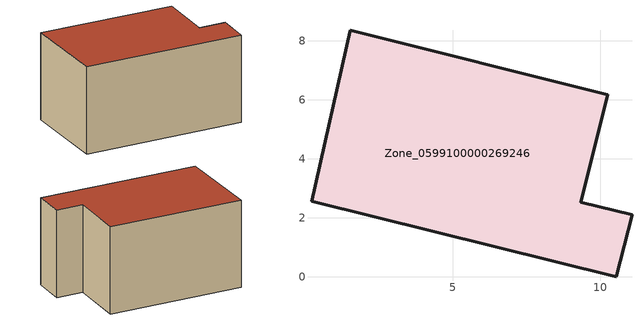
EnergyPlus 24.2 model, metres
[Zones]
Zone_0599100000269246
 floor ground (C_G): 9.34,2.54 11.07,2.11 10.54,0 0.2,2.57 1.52,8.37 10.25,6.17 z0
 wall outside (C_F): 0.2,2.57 10.54,0 11.07,2.11 9.34,2.54 10.25,6.17 1.52,8.37 0.2,2.57 z0:5.84
 roof outside (C_R): 1.52,8.37 0.2,2.57 10.54,0 11.07,2.11 9.34,2.54 10.25,6.17 z5.84
[BUILDING]
Pand.0599100000269246: North Axis=0; Terrain=City; Loads Convergence Tolerance Value=0.04; Temperature Convergence Tolerance Value=0.4; Solar Distribution=FullExterior; Maximum Number of Warmup Days=25; Minimum Number of Warmup Days=1
[Site:Location]
Rotterdam.The.Hague.AP_ZH_NLD Design_Conditions: Latitude=51.96; Longitude=4.45; Time Zone=1; Elevation=-4.5
[SITE:GROUNDTEMPERATURE:BUILDINGSURFACE]
18, 18, 18, 18, 18, 18, 18, 18, 18, 18, 18, 18
[MATERIAL] Thermal Absorptance=0.9; Solar Absorptance=0.7; Visible Absorptance=0.7
Name | Roughness | Thickness | Conductivity | Density | Specific Heat
G.TC.1975-1991 | MediumSmooth | 0.15 | 0.288461 | 540 | 1210
F.TC.1975-1991 | Rough | 0.3 | 0.230769 | 1920 | 840
R.TC.1975-1991 | MediumRough | 0.2 | 0.153846 | 1500 | 1000
[CONSTRUCTION]
C_G: G.TC.1975-1991
C_F: F.TC.1975-1991
C_R: R.TC.1975-1991
[ZONE]
Zone_0599100000269246: Type=1; Multiplier=1; Ceiling Height=Autocalculate; Volume=Autocalculate; Floor Area=autocalculate; Part of Total Floor Area=Yes
[ZONEINFILTRATION:DESIGNFLOWRATE]
Infil_Zone_0599100000269246: Zone or ZoneList or Space or SpaceList=Zone_0599100000269246; Schedule=AlwaysOn; Design Flow Rate Calculation Method=Flow/Area; Flow Rate per Floor Area=0.003; Constant Term Coefficient=1; Temperature Term Coefficient=0; Velocity Term Coefficient=0; Velocity Squared Term Coefficient=0
[HVACTEMPLATE:ZONE:IDEALLOADSAIRSYSTEM]
Zone_0599100000269246: Maximum Heating Supply Air Temperature=50; Minimum Cooling Supply Air Temperature=13; Maximum Heating Supply Air Humidity Ratio=0.0156; Minimum Cooling Supply Air Humidity Ratio=0.0077; Heating Limit=NoLimit; Cooling Limit=NoLimit; Dehumidification Control Type=ConstantSensibleHeatRatio; Cooling Sensible Heat Ratio=0.7; Dehumidification Setpoint=60; Humidification Control Type=None; Humidification Setpoint=30; Outdoor Air Method=None; Outdoor Air Flow Rate per Person=0.00944; Outdoor Air Flow Rate per Zone Floor Area=0; Outdoor Air Flow Rate per Zone=0; Demand Controlled Ventilation Type=None; Outdoor Air Economizer Type=NoEconomizer; Heat Recovery Type=None; Sensible Heat Recovery Effectiveness=0.7; Latent Heat Recovery Effectiveness=0.65
[ZONECONTROL:THERMOSTAT]
ThermostatControl_Zone_0599100000269246: Zone or ZoneList=Zone_0599100000269246; Control Type Schedule=DualSetpointControlType; Control 1=Thermostat_Zone_0599100000269246; Temperature Difference Between Cutout And Setpoint=0
[THERMOSTATSETPOINT:DUALSETPOINT]
Thermostat_Zone_0599100000269246: Heating Setpoint Temperature Schedule=HeatingSetpoint_Zone_0599100000269246; Cooling Setpoint Temperature Schedule=CoolingSetpoint_Zone_0599100000269246
[SCHEDULE:COMPACT]
HeatingSetpoint_Zone_0599100000269246: Through: 12/31, For: AllDays, Until: 24:00, 21
CoolingSetpoint_Zone_0599100000269246: Through: 12/31, For: AllDays, Until: 24:00, 24
DualSetpointControlType: Through: 12/31, For: AllDays, Until: 24:00, 4
AlwaysOn: Through: 12/31, For: AllDays, Until: 24:00, 1
